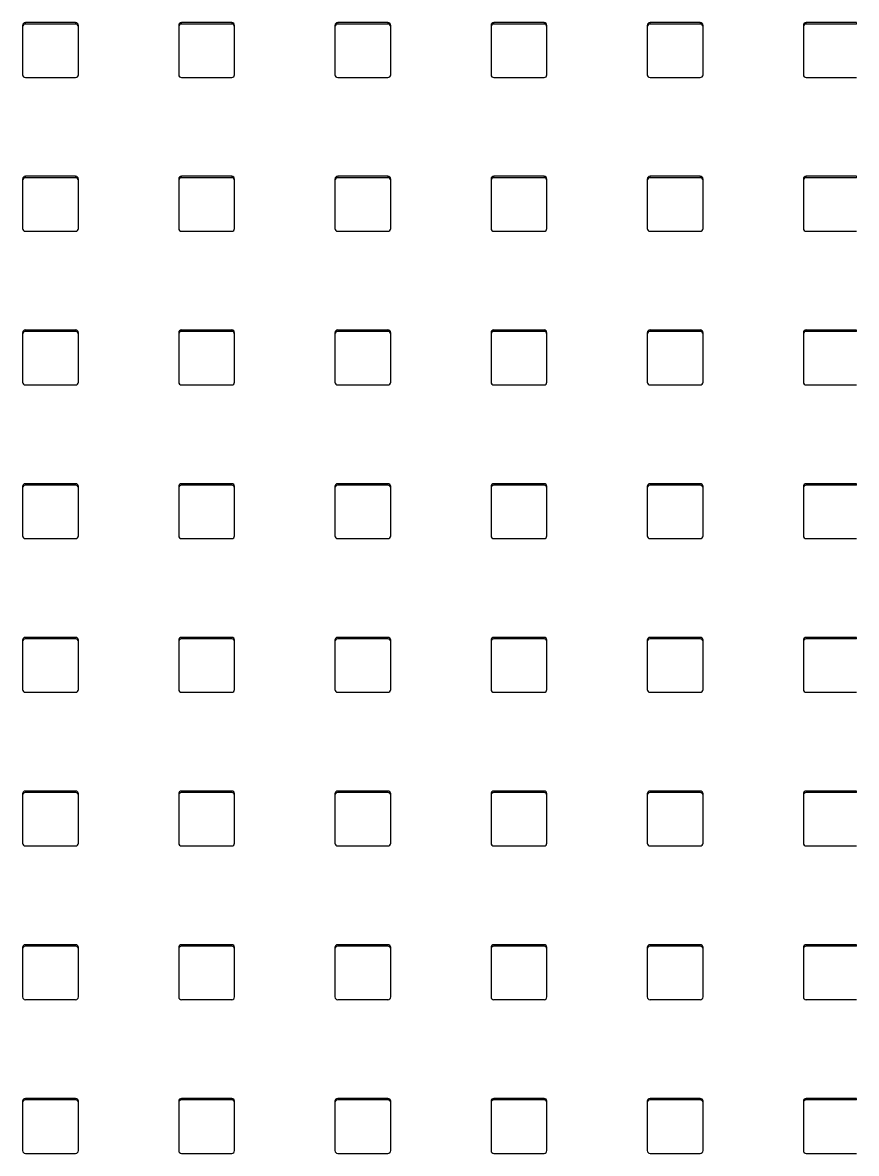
# Model space of a CAD drawing. Header units: millimetres. Extents: x -218071 to -203542, y 15363 to 51382.
# Drawn here: x -217607.9 to -217592.95, y 51338.98 to 51359.27 of the extents above; entities that cross this region are included whole.
import ezdxf

# ---------------------------------------------------------------- set-up
doc = ezdxf.new("R2010")
doc.units = ezdxf.units.MM
doc.header["$LTSCALE"] = 4
doc.layers.add('TPF-EQUIPEMENT', color=7, linetype='Continuous')

msp = doc.modelspace()

# ---------------------------------------------------------------- linework, layer by layer
at = {"layer": 'TPF-EQUIPEMENT', "color": 7, "linetype": 'Continuous', "lineweight": 25, "transparency": 33554671}
for p, q in [((-217607.902, 51359.217), (-217607.902, 51358.331)), ((-217606.952, 51359.266), (-217607.852, 51359.266)), ((-217606.952, 51359.24), (-217607.852, 51359.24)), ((-217606.902, 51358.331), (-217606.902, 51359.217)), ((-217605.102, 51359.217), (-217605.102, 51358.331)), ((-217604.152, 51359.266), (-217605.052, 51359.266)), ((-217604.152, 51359.24), (-217605.052, 51359.24)), ((-217604.102, 51358.331), (-217604.102, 51359.217)), ((-217602.302, 51359.217), (-217602.302, 51358.331)), ((-217601.352, 51359.266), (-217602.252, 51359.266)), ((-217601.352, 51359.24), (-217602.252, 51359.24)), ((-217601.302, 51358.331), (-217601.302, 51359.217)), ((-217599.502, 51359.217), (-217599.502, 51358.331)), ((-217598.552, 51359.266), (-217599.452, 51359.266)), ((-217598.552, 51359.24), (-217599.452, 51359.24)), ((-217598.502, 51358.331), (-217598.502, 51359.217)), ((-217596.702, 51359.217), (-217596.702, 51358.331)), ((-217595.752, 51359.266), (-217596.652, 51359.266)), ((-217595.752, 51359.24), (-217596.652, 51359.24)), ((-217595.702, 51358.331), (-217595.702, 51359.217)), ((-217593.902, 51359.217), (-217593.902, 51358.331)), ((-217592.952, 51359.266), (-217593.852, 51359.266)), ((-217592.952, 51359.24), (-217593.852, 51359.24)), ((-217607.852, 51358.281), (-217606.952, 51358.281)), ((-217605.052, 51358.281), (-217604.152, 51358.281)), ((-217602.252, 51358.281), (-217601.352, 51358.281)), ((-217599.452, 51358.281), (-217598.552, 51358.281)), ((-217596.652, 51358.281), (-217595.752, 51358.281)), ((-217593.852, 51358.281), (-217592.952, 51358.281)), ((-217607.902, 51356.459), (-217607.902, 51355.573)), ((-217606.952, 51356.509), (-217607.852, 51356.509)), ((-217606.952, 51356.483), (-217607.852, 51356.483)), ((-217606.902, 51355.573), (-217606.902, 51356.459)), ((-217605.102, 51356.459), (-217605.102, 51355.573)), ((-217604.152, 51356.509), (-217605.052, 51356.509)), ((-217604.152, 51356.483), (-217605.052, 51356.483)), ((-217604.102, 51355.573), (-217604.102, 51356.459)), ((-217602.302, 51356.459), (-217602.302, 51355.573)), ((-217601.352, 51356.509), (-217602.252, 51356.509)), ((-217601.352, 51356.483), (-217602.252, 51356.483)), ((-217601.302, 51355.573), (-217601.302, 51356.459)), ((-217599.502, 51356.459), (-217599.502, 51355.573)), ((-217598.552, 51356.509), (-217599.452, 51356.509)), ((-217598.552, 51356.483), (-217599.452, 51356.483)), ((-217598.502, 51355.573), (-217598.502, 51356.459)), ((-217596.702, 51356.459), (-217596.702, 51355.573)), ((-217595.752, 51356.509), (-217596.652, 51356.509)), ((-217595.752, 51356.483), (-217596.652, 51356.483)), ((-217595.702, 51355.573), (-217595.702, 51356.459)), ((-217593.902, 51356.459), (-217593.902, 51355.573)), ((-217592.952, 51356.509), (-217593.852, 51356.509)), ((-217592.952, 51356.483), (-217593.852, 51356.483)), ((-217607.852, 51355.524), (-217606.952, 51355.524)), ((-217605.052, 51355.524), (-217604.152, 51355.524)), ((-217602.252, 51355.524), (-217601.352, 51355.524)), ((-217599.452, 51355.524), (-217598.552, 51355.524)), ((-217596.652, 51355.524), (-217595.752, 51355.524)), ((-217593.852, 51355.524), (-217592.952, 51355.524)), ((-217607.902, 51353.702), (-217607.902, 51352.816)), ((-217606.952, 51353.751), (-217607.852, 51353.751)), ((-217606.952, 51353.725), (-217607.852, 51353.725)), ((-217606.902, 51352.816), (-217606.902, 51353.702)), ((-217605.102, 51353.702), (-217605.102, 51352.816)), ((-217604.152, 51353.751), (-217605.052, 51353.751)), ((-217604.152, 51353.725), (-217605.052, 51353.725)), ((-217604.102, 51352.816), (-217604.102, 51353.702)), ((-217602.302, 51353.702), (-217602.302, 51352.816)), ((-217601.352, 51353.751), (-217602.252, 51353.751)), ((-217601.352, 51353.725), (-217602.252, 51353.725)), ((-217601.302, 51352.816), (-217601.302, 51353.702)), ((-217599.502, 51353.702), (-217599.502, 51352.816)), ((-217598.552, 51353.751), (-217599.452, 51353.751)), ((-217598.552, 51353.725), (-217599.452, 51353.725)), ((-217598.502, 51352.816), (-217598.502, 51353.702)), ((-217596.702, 51353.702), (-217596.702, 51352.816)), ((-217595.752, 51353.751), (-217596.652, 51353.751)), ((-217595.752, 51353.725), (-217596.652, 51353.725)), ((-217595.702, 51352.816), (-217595.702, 51353.702)), ((-217593.902, 51353.702), (-217593.902, 51352.816)), ((-217592.952, 51353.751), (-217593.852, 51353.751)), ((-217592.952, 51353.725), (-217593.852, 51353.725)), ((-217607.852, 51352.766), (-217606.952, 51352.766)), ((-217605.052, 51352.766), (-217604.152, 51352.766)), ((-217602.252, 51352.766), (-217601.352, 51352.766)), ((-217599.452, 51352.766), (-217598.552, 51352.766)), ((-217596.652, 51352.766), (-217595.752, 51352.766)), ((-217593.852, 51352.766), (-217592.952, 51352.766)), ((-217606.952, 51350.994), (-217607.852, 51350.994)), ((-217604.152, 51350.994), (-217605.052, 51350.994)), ((-217601.352, 51350.994), (-217602.252, 51350.994)), ((-217598.552, 51350.994), (-217599.452, 51350.994)), ((-217595.752, 51350.994), (-217596.652, 51350.994)), ((-217592.952, 51350.994), (-217593.852, 51350.994)), ((-217607.902, 51350.944), (-217607.902, 51350.058)), ((-217606.952, 51350.968), (-217607.852, 51350.968)), ((-217606.902, 51350.058), (-217606.902, 51350.944)), ((-217605.102, 51350.944), (-217605.102, 51350.058)), ((-217604.152, 51350.968), (-217605.052, 51350.968)), ((-217604.102, 51350.058), (-217604.102, 51350.944)), ((-217602.302, 51350.944), (-217602.302, 51350.058)), ((-217601.352, 51350.968), (-217602.252, 51350.968)), ((-217601.302, 51350.058), (-217601.302, 51350.944)), ((-217599.502, 51350.944), (-217599.502, 51350.058)), ((-217598.552, 51350.968), (-217599.452, 51350.968)), ((-217598.502, 51350.058), (-217598.502, 51350.944)), ((-217596.702, 51350.944), (-217596.702, 51350.058)), ((-217595.752, 51350.968), (-217596.652, 51350.968)), ((-217595.702, 51350.058), (-217595.702, 51350.944)), ((-217593.902, 51350.944), (-217593.902, 51350.058)), ((-217592.952, 51350.968), (-217593.852, 51350.968)), ((-217607.852, 51350.009), (-217606.952, 51350.009)), ((-217605.052, 51350.009), (-217604.152, 51350.009)), ((-217602.252, 51350.009), (-217601.352, 51350.009)), ((-217599.452, 51350.009), (-217598.552, 51350.009)), ((-217596.652, 51350.009), (-217595.752, 51350.009)), ((-217593.852, 51350.009), (-217592.952, 51350.009)), ((-217607.902, 51348.187), (-217607.902, 51347.301)), ((-217606.952, 51348.236), (-217607.852, 51348.236)), ((-217606.952, 51348.21), (-217607.852, 51348.21)), ((-217606.902, 51347.301), (-217606.902, 51348.187)), ((-217605.102, 51348.187), (-217605.102, 51347.301)), ((-217604.152, 51348.236), (-217605.052, 51348.236)), ((-217604.152, 51348.21), (-217605.052, 51348.21)), ((-217604.102, 51347.301), (-217604.102, 51348.187)), ((-217602.302, 51348.187), (-217602.302, 51347.301)), ((-217601.352, 51348.236), (-217602.252, 51348.236)), ((-217601.352, 51348.21), (-217602.252, 51348.21)), ((-217601.302, 51347.301), (-217601.302, 51348.187)), ((-217599.502, 51348.187), (-217599.502, 51347.301)), ((-217598.552, 51348.236), (-217599.452, 51348.236)), ((-217598.552, 51348.21), (-217599.452, 51348.21)), ((-217598.502, 51347.301), (-217598.502, 51348.187)), ((-217596.702, 51348.187), (-217596.702, 51347.301)), ((-217595.752, 51348.236), (-217596.652, 51348.236)), ((-217595.752, 51348.21), (-217596.652, 51348.21)), ((-217595.702, 51347.301), (-217595.702, 51348.187)), ((-217593.902, 51348.187), (-217593.902, 51347.301)), ((-217592.952, 51348.236), (-217593.852, 51348.236)), ((-217592.952, 51348.21), (-217593.852, 51348.21)), ((-217607.852, 51347.251), (-217606.952, 51347.251)), ((-217605.052, 51347.251), (-217604.152, 51347.251)), ((-217602.252, 51347.251), (-217601.352, 51347.251)), ((-217599.452, 51347.251), (-217598.552, 51347.251)), ((-217596.652, 51347.251), (-217595.752, 51347.251)), ((-217593.852, 51347.251), (-217592.952, 51347.251)), ((-217607.902, 51345.43), (-217607.902, 51344.543)), ((-217606.952, 51345.479), (-217607.852, 51345.479)), ((-217606.952, 51345.453), (-217607.852, 51345.453)), ((-217606.902, 51344.543), (-217606.902, 51345.43)), ((-217605.102, 51345.43), (-217605.102, 51344.543)), ((-217604.152, 51345.479), (-217605.052, 51345.479)), ((-217604.152, 51345.453), (-217605.052, 51345.453)), ((-217604.102, 51344.543), (-217604.102, 51345.43)), ((-217602.302, 51345.43), (-217602.302, 51344.543)), ((-217601.352, 51345.479), (-217602.252, 51345.479)), ((-217601.352, 51345.453), (-217602.252, 51345.453)), ((-217601.302, 51344.543), (-217601.302, 51345.43)), ((-217599.502, 51345.43), (-217599.502, 51344.543)), ((-217598.552, 51345.479), (-217599.452, 51345.479)), ((-217598.552, 51345.453), (-217599.452, 51345.453)), ((-217598.502, 51344.543), (-217598.502, 51345.43)), ((-217596.702, 51345.43), (-217596.702, 51344.543)), ((-217595.752, 51345.479), (-217596.652, 51345.479)), ((-217595.752, 51345.453), (-217596.652, 51345.453)), ((-217595.702, 51344.543), (-217595.702, 51345.43)), ((-217593.902, 51345.43), (-217593.902, 51344.543)), ((-217592.952, 51345.479), (-217593.852, 51345.479)), ((-217592.952, 51345.453), (-217593.852, 51345.453)), ((-217607.852, 51344.494), (-217606.952, 51344.494)), ((-217605.052, 51344.494), (-217604.152, 51344.494)), ((-217602.252, 51344.494), (-217601.352, 51344.494)), ((-217599.452, 51344.494), (-217598.552, 51344.494)), ((-217596.652, 51344.494), (-217595.752, 51344.494)), ((-217593.852, 51344.494), (-217592.952, 51344.494)), ((-217607.902, 51342.672), (-217607.902, 51341.786)), ((-217606.952, 51342.721), (-217607.852, 51342.721)), ((-217606.952, 51342.695), (-217607.852, 51342.695)), ((-217606.902, 51341.786), (-217606.902, 51342.672)), ((-217605.102, 51342.672), (-217605.102, 51341.786)), ((-217604.152, 51342.721), (-217605.052, 51342.721)), ((-217604.152, 51342.695), (-217605.052, 51342.695)), ((-217604.102, 51341.786), (-217604.102, 51342.672)), ((-217602.302, 51342.672), (-217602.302, 51341.786)), ((-217601.352, 51342.721), (-217602.252, 51342.721)), ((-217601.352, 51342.695), (-217602.252, 51342.695)), ((-217601.302, 51341.786), (-217601.302, 51342.672)), ((-217599.502, 51342.672), (-217599.502, 51341.786)), ((-217598.552, 51342.721), (-217599.452, 51342.721)), ((-217598.552, 51342.695), (-217599.452, 51342.695)), ((-217598.502, 51341.786), (-217598.502, 51342.672)), ((-217596.702, 51342.672), (-217596.702, 51341.786)), ((-217595.752, 51342.721), (-217596.652, 51342.721)), ((-217595.752, 51342.695), (-217596.652, 51342.695)), ((-217595.702, 51341.786), (-217595.702, 51342.672)), ((-217593.902, 51342.672), (-217593.902, 51341.786)), ((-217592.952, 51342.721), (-217593.852, 51342.721)), ((-217592.952, 51342.695), (-217593.852, 51342.695)), ((-217607.852, 51341.737), (-217606.952, 51341.737)), ((-217605.052, 51341.737), (-217604.152, 51341.737)), ((-217602.252, 51341.737), (-217601.352, 51341.737)), ((-217599.452, 51341.737), (-217598.552, 51341.737)), ((-217596.652, 51341.737), (-217595.752, 51341.737)), ((-217593.852, 51341.737), (-217592.952, 51341.737)), ((-217607.902, 51339.915), (-217607.902, 51339.028)), ((-217606.952, 51339.964), (-217607.852, 51339.964)), ((-217606.952, 51339.938), (-217607.852, 51339.938)), ((-217606.902, 51339.028), (-217606.902, 51339.915)), ((-217605.102, 51339.915), (-217605.102, 51339.028)), ((-217604.152, 51339.964), (-217605.052, 51339.964)), ((-217604.152, 51339.938), (-217605.052, 51339.938)), ((-217604.102, 51339.028), (-217604.102, 51339.915)), ((-217602.302, 51339.915), (-217602.302, 51339.028)), ((-217601.352, 51339.964), (-217602.252, 51339.964)), ((-217601.352, 51339.938), (-217602.252, 51339.938)), ((-217601.302, 51339.028), (-217601.302, 51339.915)), ((-217599.502, 51339.915), (-217599.502, 51339.028)), ((-217598.552, 51339.964), (-217599.452, 51339.964)), ((-217598.552, 51339.938), (-217599.452, 51339.938)), ((-217598.502, 51339.028), (-217598.502, 51339.915)), ((-217596.702, 51339.915), (-217596.702, 51339.028)), ((-217595.752, 51339.964), (-217596.652, 51339.964)), ((-217595.752, 51339.938), (-217596.652, 51339.938)), ((-217595.702, 51339.028), (-217595.702, 51339.915)), ((-217593.902, 51339.915), (-217593.902, 51339.028)), ((-217592.952, 51339.964), (-217593.852, 51339.964)), ((-217592.952, 51339.938), (-217593.852, 51339.938)), ((-217607.852, 51338.979), (-217606.952, 51338.979)), ((-217605.052, 51338.979), (-217604.152, 51338.979)), ((-217602.252, 51338.979), (-217601.352, 51338.979)), ((-217599.452, 51338.979), (-217598.552, 51338.979)), ((-217596.652, 51338.979), (-217595.752, 51338.979)), ((-217593.852, 51338.979), (-217592.952, 51338.979))]:
    msp.add_line(p, q, dxfattribs=at)
at = {"layer": 'TPF-EQUIPEMENT', "color": 8, "linetype": 'Continuous', "lineweight": 18, "transparency": 33554671}
for p, q in [((-217607.852, 51359.24), (-217607.852, 51359.266)), ((-217606.952, 51359.24), (-217606.952, 51359.266)), ((-217605.052, 51359.24), (-217605.052, 51359.266)), ((-217604.152, 51359.24), (-217604.152, 51359.266)), ((-217602.252, 51359.24), (-217602.252, 51359.266)), ((-217601.352, 51359.24), (-217601.352, 51359.266)), ((-217599.452, 51359.24), (-217599.452, 51359.266)), ((-217598.552, 51359.24), (-217598.552, 51359.266)), ((-217596.652, 51359.24), (-217596.652, 51359.266)), ((-217595.752, 51359.24), (-217595.752, 51359.266)), ((-217593.852, 51359.24), (-217593.852, 51359.266)), ((-217592.952, 51359.24), (-217592.952, 51359.266)), ((-217607.852, 51356.483), (-217607.852, 51356.509)), ((-217606.952, 51356.483), (-217606.952, 51356.509)), ((-217605.052, 51356.483), (-217605.052, 51356.509)), ((-217604.152, 51356.483), (-217604.152, 51356.509)), ((-217602.252, 51356.483), (-217602.252, 51356.509)), ((-217601.352, 51356.483), (-217601.352, 51356.509)), ((-217599.452, 51356.483), (-217599.452, 51356.509)), ((-217598.552, 51356.483), (-217598.552, 51356.509)), ((-217596.652, 51356.483), (-217596.652, 51356.509)), ((-217595.752, 51356.483), (-217595.752, 51356.509)), ((-217593.852, 51356.483), (-217593.852, 51356.509)), ((-217592.952, 51356.483), (-217592.952, 51356.509)), ((-217607.852, 51353.725), (-217607.852, 51353.751)), ((-217606.952, 51353.725), (-217606.952, 51353.751)), ((-217605.052, 51353.725), (-217605.052, 51353.751)), ((-217604.152, 51353.725), (-217604.152, 51353.751)), ((-217602.252, 51353.725), (-217602.252, 51353.751)), ((-217601.352, 51353.725), (-217601.352, 51353.751)), ((-217599.452, 51353.725), (-217599.452, 51353.751)), ((-217598.552, 51353.725), (-217598.552, 51353.751)), ((-217596.652, 51353.725), (-217596.652, 51353.751)), ((-217595.752, 51353.725), (-217595.752, 51353.751)), ((-217593.852, 51353.725), (-217593.852, 51353.751)), ((-217592.952, 51353.725), (-217592.952, 51353.751)), ((-217607.852, 51350.968), (-217607.852, 51350.994)), ((-217606.952, 51350.968), (-217606.952, 51350.994)), ((-217605.052, 51350.968), (-217605.052, 51350.994)), ((-217604.152, 51350.968), (-217604.152, 51350.994)), ((-217602.252, 51350.968), (-217602.252, 51350.994)), ((-217601.352, 51350.968), (-217601.352, 51350.994)), ((-217599.452, 51350.968), (-217599.452, 51350.994)), ((-217598.552, 51350.968), (-217598.552, 51350.994)), ((-217596.652, 51350.968), (-217596.652, 51350.994)), ((-217595.752, 51350.968), (-217595.752, 51350.994)), ((-217593.852, 51350.968), (-217593.852, 51350.994)), ((-217592.952, 51350.968), (-217592.952, 51350.994)), ((-217607.852, 51348.21), (-217607.852, 51348.236)), ((-217606.952, 51348.21), (-217606.952, 51348.236)), ((-217605.052, 51348.21), (-217605.052, 51348.236)), ((-217604.152, 51348.21), (-217604.152, 51348.236)), ((-217602.252, 51348.21), (-217602.252, 51348.236)), ((-217601.352, 51348.21), (-217601.352, 51348.236)), ((-217599.452, 51348.21), (-217599.452, 51348.236)), ((-217598.552, 51348.21), (-217598.552, 51348.236)), ((-217596.652, 51348.21), (-217596.652, 51348.236)), ((-217595.752, 51348.21), (-217595.752, 51348.236)), ((-217593.852, 51348.21), (-217593.852, 51348.236)), ((-217592.952, 51348.21), (-217592.952, 51348.236)), ((-217607.852, 51345.453), (-217607.852, 51345.479)), ((-217606.952, 51345.453), (-217606.952, 51345.479)), ((-217605.052, 51345.453), (-217605.052, 51345.479)), ((-217604.152, 51345.453), (-217604.152, 51345.479)), ((-217602.252, 51345.453), (-217602.252, 51345.479)), ((-217601.352, 51345.453), (-217601.352, 51345.479)), ((-217599.452, 51345.453), (-217599.452, 51345.479)), ((-217598.552, 51345.453), (-217598.552, 51345.479)), ((-217596.652, 51345.453), (-217596.652, 51345.479)), ((-217595.752, 51345.453), (-217595.752, 51345.479)), ((-217593.852, 51345.453), (-217593.852, 51345.479)), ((-217592.952, 51345.453), (-217592.952, 51345.479)), ((-217607.852, 51342.695), (-217607.852, 51342.721)), ((-217606.952, 51342.695), (-217606.952, 51342.721)), ((-217605.052, 51342.695), (-217605.052, 51342.721)), ((-217604.152, 51342.695), (-217604.152, 51342.721)), ((-217602.252, 51342.695), (-217602.252, 51342.721)), ((-217601.352, 51342.695), (-217601.352, 51342.721)), ((-217599.452, 51342.695), (-217599.452, 51342.721)), ((-217598.552, 51342.695), (-217598.552, 51342.721)), ((-217596.652, 51342.695), (-217596.652, 51342.721)), ((-217595.752, 51342.695), (-217595.752, 51342.721)), ((-217593.852, 51342.695), (-217593.852, 51342.721)), ((-217592.952, 51342.695), (-217592.952, 51342.721)), ((-217607.852, 51339.938), (-217607.852, 51339.964)), ((-217606.952, 51339.938), (-217606.952, 51339.964)), ((-217605.052, 51339.938), (-217605.052, 51339.964)), ((-217604.152, 51339.938), (-217604.152, 51339.964)), ((-217602.252, 51339.938), (-217602.252, 51339.964)), ((-217601.352, 51339.938), (-217601.352, 51339.964)), ((-217599.452, 51339.938), (-217599.452, 51339.964)), ((-217598.552, 51339.938), (-217598.552, 51339.964)), ((-217596.652, 51339.938), (-217596.652, 51339.964)), ((-217595.752, 51339.938), (-217595.752, 51339.964)), ((-217593.852, 51339.938), (-217593.852, 51339.964)), ((-217592.952, 51339.938), (-217592.952, 51339.964))]:
    msp.add_line(p, q, dxfattribs=at)
at = {"layer": 'TPF-EQUIPEMENT', "color": 7, "linetype": 'Continuous', "lineweight": 25, "transparency": 33554671}
for centre, start, end in [((-217607.853, 51359.216), 89.5648, 179.5581), ((-217607.853, 51359.19), 89.5648, 179.5581), ((-217606.952, 51359.216), 0.4419, 90.4352), ((-217606.952, 51359.19), 0.4419, 90.4352), ((-217605.053, 51359.216), 89.5648, 179.5581), ((-217605.053, 51359.19), 89.5648, 179.5581), ((-217604.152, 51359.216), 0.4419, 90.4352), ((-217604.152, 51359.19), 0.4419, 90.4352), ((-217602.253, 51359.216), 89.5648, 179.5581), ((-217602.253, 51359.19), 89.5648, 179.5581), ((-217601.352, 51359.216), 0.4419, 90.4352), ((-217601.352, 51359.19), 0.4419, 90.4352), ((-217599.453, 51359.216), 89.5648, 179.5581), ((-217599.453, 51359.19), 89.5648, 179.5581), ((-217598.552, 51359.216), 0.4419, 90.4352), ((-217598.552, 51359.19), 0.4419, 90.4352), ((-217596.653, 51359.216), 89.5648, 179.5581), ((-217596.653, 51359.19), 89.5648, 179.5581), ((-217595.752, 51359.216), 0.4419, 90.4352), ((-217595.752, 51359.19), 0.4419, 90.4352), ((-217593.853, 51359.216), 89.5648, 179.5581), ((-217593.853, 51359.19), 89.5648, 179.5581), ((-217607.853, 51358.331), 180.4419, 270.4352), ((-217606.952, 51358.331), 269.5648, 359.5581), ((-217605.053, 51358.331), 180.4419, 270.4352), ((-217604.152, 51358.331), 269.5648, 359.5581), ((-217602.253, 51358.331), 180.4419, 270.4352), ((-217601.352, 51358.331), 269.5648, 359.5581), ((-217599.453, 51358.331), 180.4419, 270.4352), ((-217598.552, 51358.331), 269.5648, 359.5581), ((-217596.653, 51358.331), 180.4419, 270.4352), ((-217595.752, 51358.331), 269.5648, 359.5581), ((-217593.853, 51358.331), 180.4419, 270.4352), ((-217607.853, 51356.459), 89.5648, 179.5581), ((-217607.853, 51356.433), 89.5648, 179.5581), ((-217606.952, 51356.459), 0.4419, 90.4352), ((-217606.952, 51356.433), 0.4419, 90.4352), ((-217605.053, 51356.459), 89.5648, 179.5581), ((-217605.053, 51356.433), 89.5648, 179.5581), ((-217604.152, 51356.459), 0.4419, 90.4352), ((-217604.152, 51356.433), 0.4419, 90.4352), ((-217602.253, 51356.459), 89.5648, 179.5581), ((-217602.253, 51356.433), 89.5648, 179.5581), ((-217601.352, 51356.459), 0.4419, 90.4352), ((-217601.352, 51356.433), 0.4419, 90.4352), ((-217599.453, 51356.459), 89.5648, 179.5581), ((-217599.453, 51356.433), 89.5648, 179.5581), ((-217598.552, 51356.459), 0.4419, 90.4352), ((-217598.552, 51356.433), 0.4419, 90.4352), ((-217596.653, 51356.459), 89.5648, 179.5581), ((-217596.653, 51356.433), 89.5648, 179.5581), ((-217595.752, 51356.459), 0.4419, 90.4352), ((-217595.752, 51356.433), 0.4419, 90.4352), ((-217593.853, 51356.459), 89.5648, 179.5581), ((-217593.853, 51356.433), 89.5648, 179.5581), ((-217607.853, 51355.573), 180.4419, 270.4352), ((-217606.952, 51355.573), 269.5648, 359.5581), ((-217605.053, 51355.573), 180.4419, 270.4352), ((-217604.152, 51355.573), 269.5648, 359.5581), ((-217602.253, 51355.573), 180.4419, 270.4352), ((-217601.352, 51355.573), 269.5648, 359.5581), ((-217599.453, 51355.573), 180.4419, 270.4352), ((-217598.552, 51355.573), 269.5648, 359.5581), ((-217596.653, 51355.573), 180.4419, 270.4352), ((-217595.752, 51355.573), 269.5648, 359.5581), ((-217593.853, 51355.573), 180.4419, 270.4352), ((-217607.853, 51353.702), 89.5648, 179.5581), ((-217607.853, 51353.676), 89.5648, 179.5581), ((-217606.952, 51353.702), 0.4419, 90.4352), ((-217606.952, 51353.676), 0.4419, 90.4352), ((-217605.053, 51353.702), 89.5648, 179.5581), ((-217605.053, 51353.676), 89.5648, 179.5581), ((-217604.152, 51353.702), 0.4419, 90.4352), ((-217604.152, 51353.676), 0.4419, 90.4352), ((-217602.253, 51353.702), 89.5648, 179.5581), ((-217602.253, 51353.676), 89.5648, 179.5581), ((-217601.352, 51353.702), 0.4419, 90.4352), ((-217601.352, 51353.676), 0.4419, 90.4352), ((-217599.453, 51353.702), 89.5648, 179.5581), ((-217599.453, 51353.676), 89.5648, 179.5581), ((-217598.552, 51353.702), 0.4419, 90.4352), ((-217598.552, 51353.676), 0.4419, 90.4352), ((-217596.653, 51353.702), 89.5648, 179.5581), ((-217596.653, 51353.676), 89.5648, 179.5581), ((-217595.752, 51353.702), 0.4419, 90.4352), ((-217595.752, 51353.676), 0.4419, 90.4352), ((-217593.853, 51353.702), 89.5648, 179.5581), ((-217593.853, 51353.676), 89.5648, 179.5581), ((-217607.853, 51352.816), 180.4419, 270.4352), ((-217606.952, 51352.816), 269.5648, 359.5581), ((-217605.053, 51352.816), 180.4419, 270.4352), ((-217604.152, 51352.816), 269.5648, 359.5581), ((-217602.253, 51352.816), 180.4419, 270.4352), ((-217601.352, 51352.816), 269.5648, 359.5581), ((-217599.453, 51352.816), 180.4419, 270.4352), ((-217598.552, 51352.816), 269.5648, 359.5581), ((-217596.653, 51352.816), 180.4419, 270.4352), ((-217595.752, 51352.816), 269.5648, 359.5581), ((-217593.853, 51352.816), 180.4419, 270.4352), ((-217607.853, 51350.944), 89.5648, 179.5581), ((-217606.952, 51350.944), 0.4419, 90.4352), ((-217605.053, 51350.944), 89.5648, 179.5581), ((-217604.152, 51350.944), 0.4419, 90.4352), ((-217602.253, 51350.944), 89.5648, 179.5581), ((-217601.352, 51350.944), 0.4419, 90.4352), ((-217599.453, 51350.944), 89.5648, 179.5581), ((-217598.552, 51350.944), 0.4419, 90.4352), ((-217596.653, 51350.944), 89.5648, 179.5581), ((-217595.752, 51350.944), 0.4419, 90.4352), ((-217593.853, 51350.944), 89.5648, 179.5581), ((-217607.853, 51350.918), 89.5648, 179.5581), ((-217606.952, 51350.918), 0.4419, 90.4352), ((-217605.053, 51350.918), 89.5648, 179.5581), ((-217604.152, 51350.918), 0.4419, 90.4352), ((-217602.253, 51350.918), 89.5648, 179.5581), ((-217601.352, 51350.918), 0.4419, 90.4352), ((-217599.453, 51350.918), 89.5648, 179.5581), ((-217598.552, 51350.918), 0.4419, 90.4352), ((-217596.653, 51350.918), 89.5648, 179.5581), ((-217595.752, 51350.918), 0.4419, 90.4352), ((-217593.853, 51350.918), 89.5648, 179.5581), ((-217607.853, 51350.059), 180.4419, 270.4352), ((-217606.952, 51350.059), 269.5648, 359.5581), ((-217605.053, 51350.059), 180.4419, 270.4352), ((-217604.152, 51350.059), 269.5648, 359.5581), ((-217602.253, 51350.059), 180.4419, 270.4352), ((-217601.352, 51350.059), 269.5648, 359.5581), ((-217599.453, 51350.059), 180.4419, 270.4352), ((-217598.552, 51350.059), 269.5648, 359.5581), ((-217596.653, 51350.059), 180.4419, 270.4352), ((-217595.752, 51350.059), 269.5648, 359.5581), ((-217593.853, 51350.059), 180.4419, 270.4352), ((-217607.853, 51348.187), 89.5648, 179.5581), ((-217607.853, 51348.161), 89.5648, 179.5581), ((-217606.952, 51348.187), 0.4419, 90.4352), ((-217606.952, 51348.161), 0.4419, 90.4352), ((-217605.053, 51348.187), 89.5648, 179.5581), ((-217605.053, 51348.161), 89.5648, 179.5581), ((-217604.152, 51348.187), 0.4419, 90.4352), ((-217604.152, 51348.161), 0.4419, 90.4352), ((-217602.253, 51348.187), 89.5648, 179.5581), ((-217602.253, 51348.161), 89.5648, 179.5581), ((-217601.352, 51348.187), 0.4419, 90.4352), ((-217601.352, 51348.161), 0.4419, 90.4352), ((-217599.453, 51348.187), 89.5648, 179.5581), ((-217599.453, 51348.161), 89.5648, 179.5581), ((-217598.552, 51348.187), 0.4419, 90.4352), ((-217598.552, 51348.161), 0.4419, 90.4352), ((-217596.653, 51348.187), 89.5648, 179.5581), ((-217596.653, 51348.161), 89.5648, 179.5581), ((-217595.752, 51348.187), 0.4419, 90.4352), ((-217595.752, 51348.161), 0.4419, 90.4352), ((-217593.853, 51348.187), 89.5648, 179.5581), ((-217593.853, 51348.161), 89.5648, 179.5581), ((-217607.853, 51347.301), 180.4419, 270.4352), ((-217606.952, 51347.301), 269.5648, 359.5581), ((-217605.053, 51347.301), 180.4419, 270.4352), ((-217604.152, 51347.301), 269.5648, 359.5581), ((-217602.253, 51347.301), 180.4419, 270.4352), ((-217601.352, 51347.301), 269.5648, 359.5581), ((-217599.453, 51347.301), 180.4419, 270.4352), ((-217598.552, 51347.301), 269.5648, 359.5581), ((-217596.653, 51347.301), 180.4419, 270.4352), ((-217595.752, 51347.301), 269.5648, 359.5581), ((-217593.853, 51347.301), 180.4419, 270.4352), ((-217607.853, 51345.429), 89.5648, 179.5581), ((-217607.853, 51345.403), 89.5648, 179.5581), ((-217606.952, 51345.429), 0.4419, 90.4352), ((-217606.952, 51345.403), 0.4419, 90.4352), ((-217605.053, 51345.429), 89.5648, 179.5581), ((-217605.053, 51345.403), 89.5648, 179.5581), ((-217604.152, 51345.429), 0.4419, 90.4352), ((-217604.152, 51345.403), 0.4419, 90.4352), ((-217602.253, 51345.429), 89.5648, 179.5581), ((-217602.253, 51345.403), 89.5648, 179.5581), ((-217601.352, 51345.429), 0.4419, 90.4352), ((-217601.352, 51345.403), 0.4419, 90.4352), ((-217599.453, 51345.429), 89.5648, 179.5581), ((-217599.453, 51345.403), 89.5648, 179.5581), ((-217598.552, 51345.429), 0.4419, 90.4352), ((-217598.552, 51345.403), 0.4419, 90.4352), ((-217596.653, 51345.429), 89.5648, 179.5581), ((-217596.653, 51345.403), 89.5648, 179.5581), ((-217595.752, 51345.429), 0.4419, 90.4352), ((-217595.752, 51345.403), 0.4419, 90.4352), ((-217593.853, 51345.429), 89.5648, 179.5581), ((-217593.853, 51345.403), 89.5648, 179.5581), ((-217607.853, 51344.544), 180.4419, 270.4352), ((-217606.952, 51344.544), 269.5648, 359.5581), ((-217605.053, 51344.544), 180.4419, 270.4352), ((-217604.152, 51344.544), 269.5648, 359.5581), ((-217602.253, 51344.544), 180.4419, 270.4352), ((-217601.352, 51344.544), 269.5648, 359.5581), ((-217599.453, 51344.544), 180.4419, 270.4352), ((-217598.552, 51344.544), 269.5648, 359.5581), ((-217596.653, 51344.544), 180.4419, 270.4352), ((-217595.752, 51344.544), 269.5648, 359.5581), ((-217593.853, 51344.544), 180.4419, 270.4352), ((-217607.853, 51342.672), 89.5648, 179.5581), ((-217607.853, 51342.646), 89.5648, 179.5581), ((-217606.952, 51342.672), 0.4419, 90.4352), ((-217606.952, 51342.646), 0.4419, 90.4352), ((-217605.053, 51342.672), 89.5648, 179.5581), ((-217605.053, 51342.646), 89.5648, 179.5581), ((-217604.152, 51342.672), 0.4419, 90.4352), ((-217604.152, 51342.646), 0.4419, 90.4352), ((-217602.253, 51342.672), 89.5648, 179.5581), ((-217602.253, 51342.646), 89.5648, 179.5581), ((-217601.352, 51342.672), 0.4419, 90.4352), ((-217601.352, 51342.646), 0.4419, 90.4352), ((-217599.453, 51342.672), 89.5648, 179.5581), ((-217599.453, 51342.646), 89.5648, 179.5581), ((-217598.552, 51342.672), 0.4419, 90.4352), ((-217598.552, 51342.646), 0.4419, 90.4352), ((-217596.653, 51342.672), 89.5648, 179.5581), ((-217596.653, 51342.646), 89.5648, 179.5581), ((-217595.752, 51342.672), 0.4419, 90.4352), ((-217595.752, 51342.646), 0.4419, 90.4352), ((-217593.853, 51342.672), 89.5648, 179.5581), ((-217593.853, 51342.646), 89.5648, 179.5581), ((-217607.853, 51341.786), 180.4419, 270.4352), ((-217606.952, 51341.786), 269.5648, 359.5581), ((-217605.053, 51341.786), 180.4419, 270.4352), ((-217604.152, 51341.786), 269.5648, 359.5581), ((-217602.253, 51341.786), 180.4419, 270.4352), ((-217601.352, 51341.786), 269.5648, 359.5581), ((-217599.453, 51341.786), 180.4419, 270.4352), ((-217598.552, 51341.786), 269.5648, 359.5581), ((-217596.653, 51341.786), 180.4419, 270.4352), ((-217595.752, 51341.786), 269.5648, 359.5581), ((-217593.853, 51341.786), 180.4419, 270.4352), ((-217607.853, 51339.914), 89.5648, 179.5581), ((-217607.853, 51339.888), 89.5648, 179.5581), ((-217606.952, 51339.914), 0.4419, 90.4352), ((-217606.952, 51339.888), 0.4419, 90.4352), ((-217605.053, 51339.914), 89.5648, 179.5581), ((-217605.053, 51339.888), 89.5648, 179.5581), ((-217604.152, 51339.914), 0.4419, 90.4352), ((-217604.152, 51339.888), 0.4419, 90.4352), ((-217602.253, 51339.914), 89.5648, 179.5581), ((-217602.253, 51339.888), 89.5648, 179.5581), ((-217601.352, 51339.914), 0.4419, 90.4352), ((-217601.352, 51339.888), 0.4419, 90.4352), ((-217599.453, 51339.914), 89.5648, 179.5581), ((-217599.453, 51339.888), 89.5648, 179.5581), ((-217598.552, 51339.914), 0.4419, 90.4352), ((-217598.552, 51339.888), 0.4419, 90.4352), ((-217596.653, 51339.914), 89.5648, 179.5581), ((-217596.653, 51339.888), 89.5648, 179.5581), ((-217595.752, 51339.914), 0.4419, 90.4352), ((-217595.752, 51339.888), 0.4419, 90.4352), ((-217593.853, 51339.914), 89.5648, 179.5581), ((-217593.853, 51339.888), 89.5648, 179.5581), ((-217607.853, 51339.029), 180.4419, 270.4352), ((-217606.952, 51339.029), 269.5648, 359.5581), ((-217605.053, 51339.029), 180.4419, 270.4352), ((-217604.152, 51339.029), 269.5648, 359.5581), ((-217602.253, 51339.029), 180.4419, 270.4352), ((-217601.352, 51339.029), 269.5648, 359.5581), ((-217599.453, 51339.029), 180.4419, 270.4352), ((-217598.552, 51339.029), 269.5648, 359.5581), ((-217596.653, 51339.029), 180.4419, 270.4352), ((-217595.752, 51339.029), 269.5648, 359.5581), ((-217593.853, 51339.029), 180.4419, 270.4352)]:
    msp.add_arc(centre, 0.0496, start, end, dxfattribs=at)

doc.saveas('drawing.dxf')
